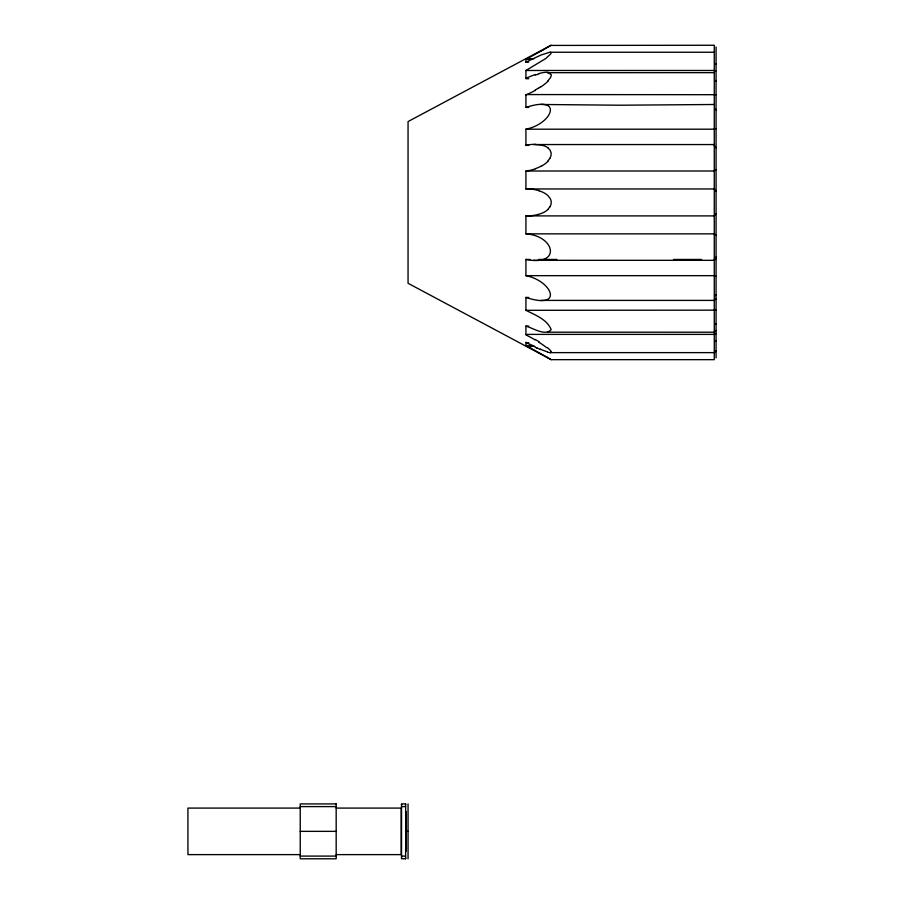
<?xml version="1.0" encoding="UTF-8"?>
<svg xmlns="http://www.w3.org/2000/svg" width="904" height="904" viewBox="0 0 904 904"><rect width="100%" height="100%" fill="white"/><g stroke="black" fill="none" stroke-linecap="round" stroke-linejoin="round"><path stroke-width="1.36" d="M401.534 858.19L401.432 857.964M401.534 858.099L401.534 804.357M401.421 804.775L401.534 803.916L405.591 803.916L405.783 830.188L405.591 858.766L401.534 858.732M405.591 858.789L405.715 857.885M549.835 158.392L547.903 160.991M549.835 206.948L547.914 209.321M716.07 294.873L715.527 295.687M716.07 323.632L715.527 324.423M716.07 257.052L715.527 257.821M714.736 258.872L714.273 259.459M716.07 340.537L715.527 341.215M716.07 213.886L714.273 215.898L525.925 215.898L525.925 233.853C555.282 235.876 561.689 266.567 525.925 259.459L525.925 275.663C552.615 281.02 563.994 310.015 525.925 297.45L525.925 310.309C535.089 314.954 547.112 319.406 551.18 329.621C545.202 336.446 533.1 328.039 525.925 326.129L525.925 334.39L714.273 334.39L716.07 333.463M547.903 80.818L549.835 78.524A7.729 3.955 -35.5 0 0 551.191 74.569L547.869 72.704M714.273 215.909L716.07 214.112M716.07 258.533L714.273 260.329L533.507 260.307M716.07 298.602L714.273 300.399L540.863 300.399M716.07 330.412L714.273 332.209L547.53 332.186M716.07 350.831L714.273 352.628L550.039 352.628M716.07 169.602L714.273 171.003L525.925 171.003L525.925 188.97A56.681 49.81 -81.9 0 1 535.349 189.716L539.021 190.631M538.129 88.343L535.36 89.959M550.796 45.426L714.273 45.256L714.273 359.656L551.18 359.656L408.054 283.291L408.054 121.565L551.18 45.2M550.581 45.55L544.694 48.94M544.31 49.166L543.293 49.743M540.954 51.065L543.473 49.641M540.965 51.065L533.428 55.246M533.428 55.246L527.1 58.681L534.14 58.681M526.998 58.737L525.925 59.314L525.925 62.15L528.738 62.15M525.925 62.15L541.055 54.997L549.813 52.24L714.273 52.24M528.738 78.727L525.925 78.727L525.925 70.478L545.801 58.523L550.728 53.957L551.157 52.737L550.073 52.24M716.07 128.537L714.273 129.193L525.925 129.193L525.925 145.397L528.738 145.397M535.36 168.709L538.129 167.613A39.923 33.934 -64.7 0 0 540.863 166.313M716.07 94.694L525.925 94.558L525.925 107.418C563.938 94.852 552.672 123.825 525.925 129.193M535.349 75.032L539.021 73.925M538.129 214.485L535.36 215.141A56.692 49.799 80.1 0 1 525.925 215.841M716.07 310.162L525.925 310.309M714.273 104.491L620.099 105.214L540.807 104.468M525.925 59.314L531.541 59.314M525.925 70.478L714.273 70.478L716.07 71.405M547.496 72.682L714.273 72.659M525.925 107.418L528.738 107.418M714.273 144.561L533.484 144.55M525.925 188.97L714.273 188.97L716.07 190.755M525.925 233.853L714.273 233.853L716.07 235.255M525.925 259.459L530.139 259.459M538.569 259.459L556.853 259.459M673.514 259.459L701.628 259.459M525.925 275.663L714.273 275.663L716.07 276.33M525.925 297.45L528.738 297.45M525.925 326.129L528.738 326.129M528.738 342.706L525.925 342.706L525.925 345.554L530.75 348.153M525.925 345.554L532.953 345.554M527.1 346.187L534.14 346.187M300.241 806.605L336.175 806.605M401.534 806.605L405.591 806.605M300.241 808.086L187.93 808.086L187.93 854.619L300.241 854.619M336.175 808.086L401.195 808.086L401.195 854.619L336.175 854.619M300.241 831.352L336.175 831.352M405.489 831.352L408.054 831.352M300.241 856.099L336.175 856.099M401.534 856.099L405.591 856.099M535.349 144.538L539.021 144.776A27.369 22.566 -60.3 0 1 547.937 147.714M547.801 352.266L549.768 352.616A7.808 2.068 31.2 0 0 551.225 351.679M537.134 348.164L535.304 347.317M530.75 348.153L538.807 352.594M538.795 352.583L546.852 357.159M546.841 357.148L548.276 357.973M548.253 357.961L551.169 359.656M535.349 339.486L539.055 341.735M547.869 147.838L550.061 150.109L551.101 152.81A7.729 6.373 -62 0 1 549.813 158.381M547.553 347.724L550.107 350.119A8.554 2.294 31.4 0 1 550.739 350.921L551.112 351.622M714.273 188.97L716.07 190.97M715.527 63.653L716.07 64.32M714.273 145.397L714.736 145.996M715.527 147.047L716.07 147.804M715.527 80.445L716.07 81.224M715.527 109.181L716.07 109.994M405.704 804.797L405.602 804.04M716.07 47.008L716.07 357.86M408.054 803.916L408.054 858.789M406.28 811.6L406.28 851.105M534.987 346.763A56.715 10.95 28.7 0 1 525.902 342.266M540.603 349.554A40.974 9.108 29.2 0 1 537.032 347.983M547.315 351.803A26.159 6.113 29.5 0 1 540.377 349.159M538.694 342.13A27.775 7.797 30.8 0 1 546.818 347.746M525.913 334.887A56.534 18.973 30.1 0 1 535.111 339.87M538.129 214.485A39.923 35.053 84.2 0 0 540.852 213.593A25.82 22.645 85.3 0 0 548.027 209.502M549.813 206.926A7.729 6.69 89.8 0 0 551.203 201.309L550.717 199.75A8.678 7.503 -89.9 0 0 550.061 198.292L547.858 195.479A27.369 23.832 -88.7 0 0 538.976 190.857M535.394 168.845A56.715 48.816 -67.7 0 1 525.925 171.093M548.084 161.217A25.82 21.854 -64 0 1 540.874 166.359M525.925 145.205A56.703 46.206 -54.6 0 1 535.383 144.357M535.462 90.276A56.715 33.064 -35.4 0 1 525.925 94.886M540.874 86.614A39.923 22.159 -34.9 0 1 538.151 88.389M548.253 80.987A25.82 14.125 -34.9 0 1 540.976 86.807M539.134 73.54A27.369 13.752 -34.7 0 1 548.231 72.23M525.936 78.275A56.692 26.205 -32.2 0 1 535.496 74.535M336.175 803.916L300.241 803.916L300.241 858.789L336.175 858.789L336.175 803.916"/></g></svg>
